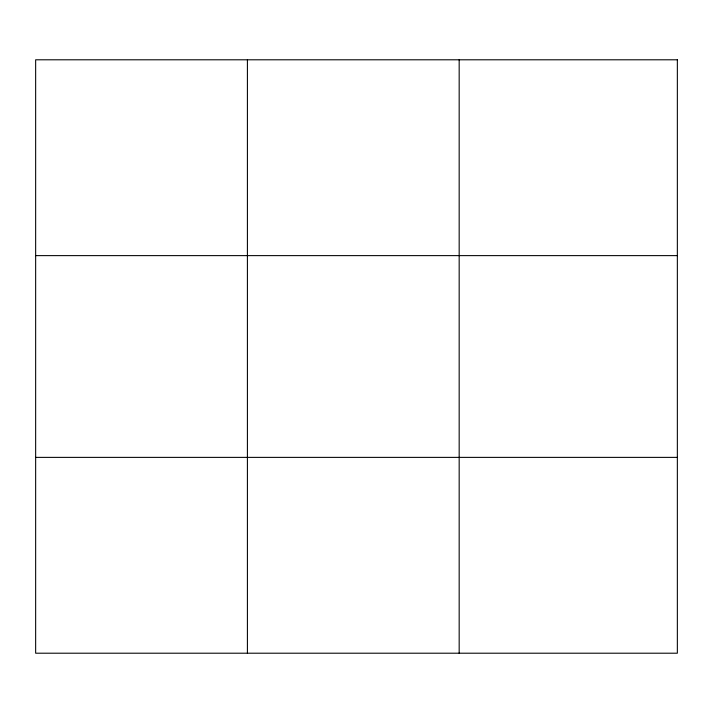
<?xml version="1.0" encoding="UTF-8"?>
<svg xmlns="http://www.w3.org/2000/svg" width="713" height="713" viewBox="0 0 713 713"><rect width="100%" height="100%" fill="white"/><g stroke="black" fill="none" stroke-linecap="round" stroke-linejoin="round"><path stroke-width="1.07" d="M247.411 59.794L247.411 653.206M459.172 59.794L459.172 653.206M35.65 255.619L677.35 255.619M35.65 457.381L677.35 457.381M677.35 59.794L677.35 653.206L35.65 653.206L35.65 59.794L677.35 59.794"/></g></svg>
